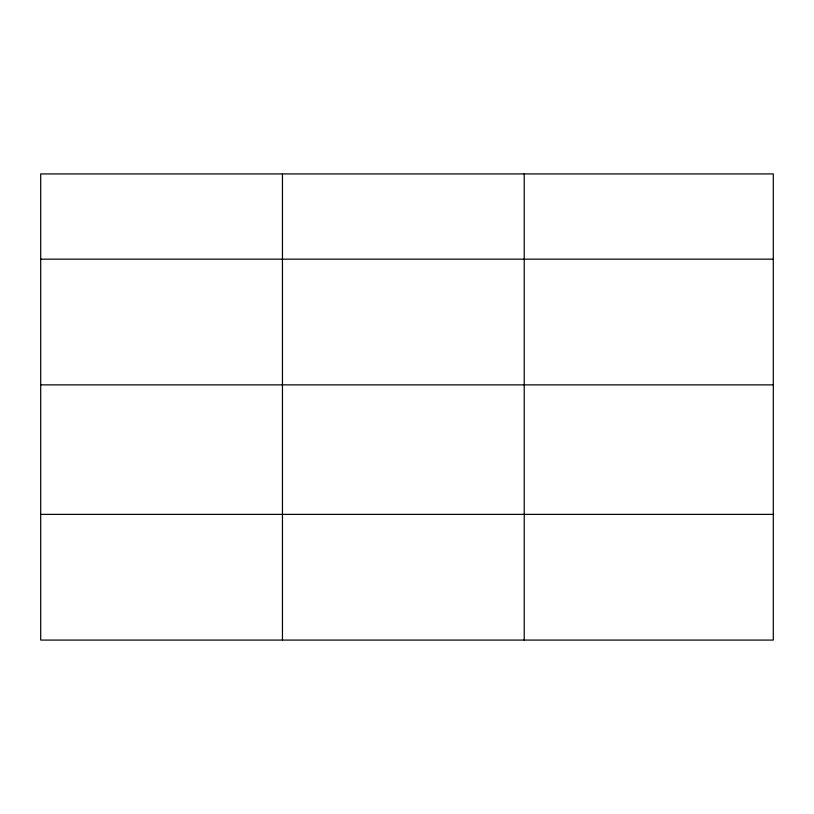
<?xml version="1.0" encoding="UTF-8"?>
<svg xmlns="http://www.w3.org/2000/svg" width="814" height="814" viewBox="0 0 814 814"><rect width="100%" height="100%" fill="white"/><g stroke="black" fill="none" stroke-linecap="round" stroke-linejoin="round"><path stroke-width="1.22" d="M773.3 384.869L773.3 173.921L40.7 173.921L40.7 640.079L773.3 640.079L773.3 384.869L40.7 384.869M40.7 259.167L773.3 259.167M40.7 514.377L773.3 514.377M524.216 173.921L524.216 640.079M282.458 173.921L282.458 640.079"/></g></svg>
